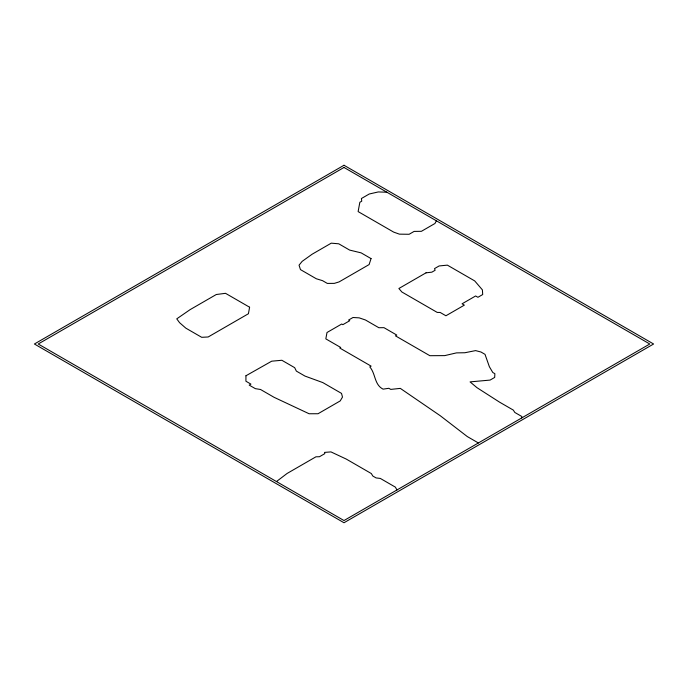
<?xml version="1.0" encoding="UTF-8"?>
<svg xmlns="http://www.w3.org/2000/svg" width="688" height="688" viewBox="0 0 688 688"><rect width="100%" height="100%" fill="white"/><g stroke="black" fill="none" stroke-linecap="round" stroke-linejoin="round"><path stroke-width="1.03" d="M521.685 417.951L521.874 416.532L514.805 412.447L513.325 410.1L499.565 402.153L476.956 387.662L470.059 381.883L490.088 380.086L494.681 377.437L494.878 373.696L492.78 372.483L489.374 366.721L485.014 354.346L481.007 352.024L475.597 350.605L464.864 352.746L456.488 352.884L444.706 355.619L429.845 355.696L395.445 335.839L396.778 335.065L383.973 327.669L378.839 327.72L365.466 319.997L359.179 317.856L352.987 317.503L348.592 320.04L349.736 320.703L342.856 324.676L341.712 324.014L326.998 332.51L325.828 338.874L340.732 347.483L339.777 348.033L371.124 366.128L369.783 366.902C375.743 373.593 374.16 384.73 383.078 389.141L388.84 388.299L390.758 389.399L400.321 388.385L440.225 415.707L467.29 436.562L478.375 442.96M436.373 220.788L434.971 223.48L421.409 231.314L414.107 231.409L409.136 234.273L399.41 234.152L393.665 232.105L358.121 211.586L359.85 202.272L361.75 201.18L361.398 198.531L369.232 194.007L378.28 191.943L386.871 192.21M276.464 481.548L287.094 473.464L315.947 456.806L319.456 456.729L324.813 453.641L324.521 452.403L330.954 451.904L346.279 459.085L371.314 473.542L372.827 476.044L376.078 477.919L380.309 478.427L395.402 487.147L396.942 489.976M245.943 375.768L245.917 381.229L250.922 384.119L249.202 385.108L255.317 388.643L260.52 389.485L274.091 397.32L309.11 413.755L318.037 413.737L340.199 400.932L342.486 397.096L341.523 393.398L322.792 382.58L304.973 376.078L296.373 371.107L294.662 367.659L281.856 360.271L271.708 361.183L245.943 375.768M249.598 307.218L248.42 313.737L208.163 336.982L201.696 337.309L185.837 328.15L179.577 322.681L176.756 318.854L190.103 309.634L216.29 294.516L225.518 293.32L249.598 307.218M371.047 258.593L369.103 264.579L339.098 281.899L334.334 283.37L327.307 283.413L322.534 280.661L316.317 278.76L300.458 269.601L299.048 265.181L302.152 261.363L312.154 254.199L331.263 243.165L338.745 243.801L349.642 250.088L361.114 252.857L371.047 258.593M344 165.258L34.4 344L344 522.742L653.6 344L344 165.258M344 167.459L38.218 344L344 520.541L649.782 344L344 167.459M426.027 272.826L398.885 288.496L401.869 291.996L437.224 312.412L440.2 312.472L445.919 315.775L464.357 305.128L462.069 303.804L475.632 295.969L477.928 297.293L482.709 294.541L482.391 289.863L474.703 280.91L447.372 265.138L439.116 265.955L434.532 268.604L435.108 270.281L431.858 272.164L426.027 272.826"/></g></svg>
